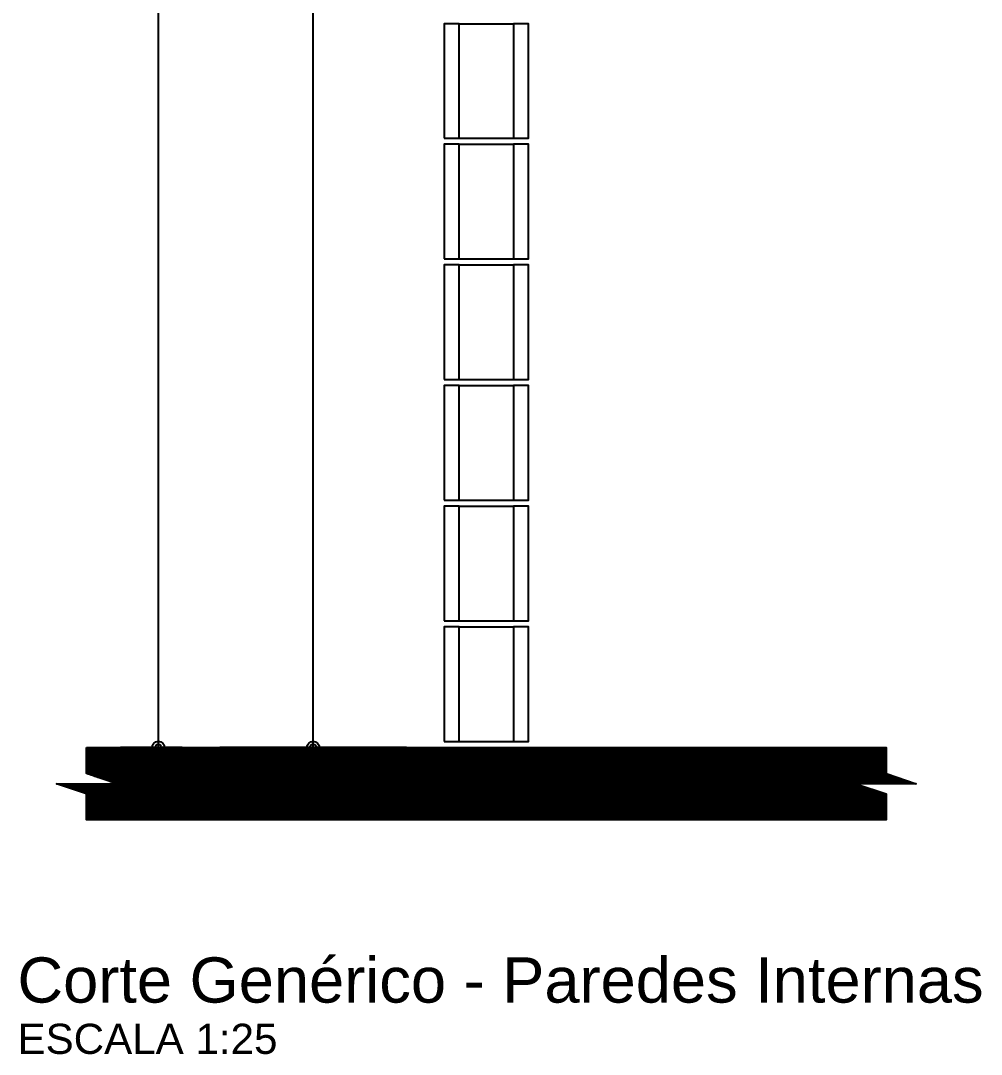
# Model space of a CAD drawing. Extents: x 0 to 119, y 0 to 84.
# Drawn here: x 13.8 to 20.17, y 22.34 to 29.19 of the extents above; entities that cross this region are included whole.
import ezdxf

# ---------------------------------------------------------------- set-up
doc = ezdxf.new("R2010")
doc.units = 0
doc.header["$MEASUREMENT"] = 0
for name, color, linetype in [('10', 252, 'CONTINUOUS'), ('24', 7, 'CONTINUOUS'), ('29', 9, 'CONTINUOUS'), ('32', 250, 'CONTINUOUS'), ('6', 178, 'CONTINUOUS')]:
    doc.layers.add(name, color=color, linetype=linetype)
doc.styles.add('TQS_ARIAL', font='arial.ttf')

msp = doc.modelspace()

# ---------------------------------------------------------------- linework, layer by layer
at = {"layer": '10', "color": 252, "linetype": 'Continuous'}
for p, q in [((16.703845, 29.170653), (17.063845, 29.170653)), ((16.703845, 28.410653), (17.063845, 28.410653)), ((16.703845, 28.370653), (17.063845, 28.370653)), ((16.703845, 27.610653), (17.063845, 27.610653)), ((16.703845, 27.570653), (17.063845, 27.570653)), ((16.703845, 26.810653), (17.063845, 26.810653)), ((16.703845, 26.770653), (17.063845, 26.770653)), ((16.703845, 26.010653), (17.063845, 26.010653)), ((16.703845, 25.970653), (17.063845, 25.970653)), ((16.703845, 25.210653), (17.063845, 25.210653)), ((16.703845, 25.170653), (17.063845, 25.170653)), ((16.703845, 24.410653), (17.063845, 24.410653))]:
    msp.add_line(p, q, dxfattribs=at)
for points in [[(16.603845, 28.410653), (16.703845, 28.410653), (16.703845, 29.170653), (16.603845, 29.170653), (16.603845, 28.410653)], [(17.063845, 28.410653), (17.163845, 28.410653), (17.163845, 29.170653), (17.063845, 29.170653), (17.063845, 28.410653)], [(16.603845, 27.610653), (16.703845, 27.610653), (16.703845, 28.370653), (16.603845, 28.370653), (16.603845, 27.610653)], [(17.063845, 27.610653), (17.163845, 27.610653), (17.163845, 28.370653), (17.063845, 28.370653), (17.063845, 27.610653)], [(16.603845, 26.810653), (16.703845, 26.810653), (16.703845, 27.570653), (16.603845, 27.570653), (16.603845, 26.810653)], [(17.063845, 26.810653), (17.163845, 26.810653), (17.163845, 27.570653), (17.063845, 27.570653), (17.063845, 26.810653)], [(16.603845, 26.010653), (16.703845, 26.010653), (16.703845, 26.770653), (16.603845, 26.770653), (16.603845, 26.010653)], [(17.063845, 26.010653), (17.163845, 26.010653), (17.163845, 26.770653), (17.063845, 26.770653), (17.063845, 26.010653)], [(16.603845, 25.210653), (16.703845, 25.210653), (16.703845, 25.970653), (16.603845, 25.970653), (16.603845, 25.210653)], [(17.063845, 25.210653), (17.163845, 25.210653), (17.163845, 25.970653), (17.063845, 25.970653), (17.063845, 25.210653)], [(16.603845, 24.410653), (16.703845, 24.410653), (16.703845, 25.170653), (16.603845, 25.170653), (16.603845, 24.410653)], [(17.063845, 24.410653), (17.163845, 24.410653), (17.163845, 25.170653), (17.063845, 25.170653), (17.063845, 24.410653)]]:
    msp.add_lwpolyline(points, dxfattribs=at)
at = {"layer": '29', "color": 9, "linetype": 'Continuous'}
for p, q in [((14.233509, 23.892588), (14.711574, 24.370653)), ((14.233509, 23.90673), (14.697432, 24.370653)), ((14.233509, 23.920872), (14.68329, 24.370653)), ((14.233509, 24.203715), (14.400447, 24.370653)), ((14.233509, 24.217857), (14.386305, 24.370653)), ((14.233509, 24.231999), (14.372163, 24.370653)), ((14.233509, 24.246141), (14.358021, 24.370653)), ((14.233509, 24.260283), (14.343879, 24.370653)), ((14.233509, 24.274425), (14.329737, 24.370653)), ((14.233509, 24.288567), (14.315595, 24.370653)), ((14.233509, 24.30271), (14.301452, 24.370653)), ((14.233509, 24.316852), (14.28731, 24.370653)), ((14.233509, 24.330994), (14.273168, 24.370653)), ((14.233509, 24.345136), (14.259026, 24.370653)), ((14.233509, 24.359278), (14.244884, 24.370653)), ((14.233509, 24.360379), (14.703235, 23.890653)), ((14.233509, 24.346237), (14.689093, 23.890653)), ((14.237377, 24.370653), (14.717377, 23.890653)), ((14.239319, 24.195383), (14.414589, 24.370653)), ((14.245716, 23.890653), (14.725716, 24.370653)), ((14.249926, 24.191847), (14.428732, 24.370653)), ((14.251519, 24.370653), (14.731519, 23.890653)), ((14.259859, 23.890653), (14.739859, 24.370653)), ((14.260532, 24.188312), (14.442874, 24.370653)), ((14.265662, 24.370653), (14.745662, 23.890653)), ((14.271139, 24.184776), (14.457016, 24.370653)), ((14.274001, 23.890653), (14.754001, 24.370653)), ((14.279804, 24.370653), (14.759804, 23.890653)), ((14.281746, 24.181241), (14.471158, 24.370653)), ((14.288143, 23.890653), (14.768143, 24.370653)), ((14.292352, 24.177705), (14.4853, 24.370653)), ((14.293946, 24.370653), (14.773946, 23.890653)), ((14.302285, 23.890653), (14.782285, 24.370653)), ((14.302959, 24.17417), (14.499442, 24.370653)), ((14.308088, 24.370653), (14.788088, 23.890653)), ((14.313565, 24.170634), (14.513584, 24.370653)), ((14.316427, 23.890653), (14.796427, 24.370653)), ((14.32223, 24.370653), (14.80223, 23.890653)), ((14.324172, 24.167098), (14.527727, 24.370653)), ((14.330569, 23.890653), (14.810569, 24.370653)), ((14.334779, 24.163563), (14.541869, 24.370653)), ((14.336372, 24.370653), (14.816372, 23.890653)), ((14.344711, 23.890653), (14.824711, 24.370653)), ((14.345385, 24.160027), (14.556011, 24.370653)), ((14.350514, 24.370653), (14.830514, 23.890653)), ((14.355992, 24.156492), (14.570153, 24.370653)), ((14.358854, 23.890653), (14.838854, 24.370653)), ((14.364657, 24.370653), (14.844657, 23.890653)), ((14.366599, 24.152956), (14.584295, 24.370653)), ((14.372996, 23.890653), (14.852996, 24.370653)), ((14.377205, 24.149421), (14.598437, 24.370653)), ((14.378799, 24.370653), (14.858799, 23.890653)), ((14.387138, 23.890653), (14.867138, 24.370653)), ((14.387812, 24.145885), (14.612579, 24.370653)), ((14.392941, 24.370653), (14.872941, 23.890653)), ((14.398418, 24.14235), (14.626722, 24.370653)), ((14.40128, 23.890653), (14.88128, 24.370653)), ((14.407083, 24.370653), (14.887083, 23.890653)), ((14.409025, 24.138814), (14.640864, 24.370653)), ((14.415422, 23.890653), (14.895422, 24.370653)), ((14.419632, 24.135279), (14.655006, 24.370653)), ((14.421225, 24.370653), (14.901225, 23.890653)), ((14.429564, 23.890653), (14.909564, 24.370653)), ((14.430238, 24.131743), (14.669148, 24.370653)), ((14.435367, 24.370653), (14.915367, 23.890653)), ((14.443706, 23.890653), (14.923706, 24.370653)), ((14.449509, 24.370653), (14.929509, 23.890653)), ((14.457849, 23.890653), (14.937849, 24.370653)), ((14.463651, 24.370653), (14.943651, 23.890653)), ((14.471991, 23.890653), (14.951991, 24.370653)), ((14.477794, 24.370653), (14.957794, 23.890653)), ((14.486133, 23.890653), (14.966133, 24.370653)), ((14.491936, 24.370653), (14.971936, 23.890653)), ((14.500275, 23.890653), (14.980275, 24.370653)), ((14.506078, 24.370653), (14.986078, 23.890653)), ((14.514417, 23.890653), (14.994417, 24.370653)), ((14.52022, 24.370653), (15.00022, 23.890653)), ((14.528559, 23.890653), (15.008559, 24.370653)), ((14.534362, 24.370653), (15.014362, 23.890653)), ((14.542701, 23.890653), (15.022701, 24.370653)), ((14.548504, 24.370653), (15.028504, 23.890653)), ((14.556843, 23.890653), (15.036843, 24.370653)), ((14.562646, 24.370653), (15.042646, 23.890653)), ((14.570986, 23.890653), (15.050986, 24.370653)), ((14.576789, 24.370653), (15.056789, 23.890653)), ((14.585128, 23.890653), (15.065128, 24.370653)), ((14.590931, 24.370653), (15.070931, 23.890653)), ((14.59927, 23.890653), (15.07927, 24.370653)), ((14.605073, 24.370653), (15.085073, 23.890653)), ((14.613412, 23.890653), (15.093412, 24.370653)), ((14.619215, 24.370653), (15.099215, 23.890653)), ((14.627554, 23.890653), (15.107554, 24.370653)), ((14.633357, 24.370653), (15.113357, 23.890653)), ((14.641696, 23.890653), (15.121696, 24.370653)), ((14.647499, 24.370653), (15.127499, 23.890653)), ((14.655838, 23.890653), (15.135838, 24.370653)), ((14.661641, 24.370653), (15.141641, 23.890653)), ((14.669981, 23.890653), (15.149981, 24.370653)), ((14.675783, 24.370653), (15.155783, 23.890653)), ((14.684123, 23.890653), (15.164123, 24.370653)), ((14.689926, 24.370653), (15.169926, 23.890653)), ((14.698265, 23.890653), (15.178265, 24.370653)), ((14.704068, 24.370653), (15.184068, 23.890653)), ((14.712407, 23.890653), (15.192407, 24.370653)), ((14.71821, 24.370653), (15.19821, 23.890653)), ((14.726549, 23.890653), (15.206549, 24.370653)), ((14.732352, 24.370653), (15.212352, 23.890653)), ((14.740691, 23.890653), (15.220691, 24.370653)), ((14.746494, 24.370653), (15.226494, 23.890653)), ((14.754833, 23.890653), (15.234833, 24.370653)), ((14.760636, 24.370653), (15.240636, 23.890653)), ((14.768975, 23.890653), (15.248975, 24.370653)), ((14.774778, 24.370653), (15.254778, 23.890653)), ((14.783118, 23.890653), (15.263118, 24.370653)), ((14.788921, 24.370653), (15.268921, 23.890653)), ((14.79726, 23.890653), (15.27726, 24.370653)), ((14.803063, 24.370653), (15.283063, 23.890653)), ((14.811402, 23.890653), (15.291402, 24.370653)), ((14.817205, 24.370653), (15.297205, 23.890653)), ((14.825544, 23.890653), (15.305544, 24.370653)), ((14.831347, 24.370653), (15.311347, 23.890653)), ((14.839686, 23.890653), (15.319686, 24.370653)), ((14.845489, 24.370653), (15.325489, 23.890653)), ((14.853828, 23.890653), (15.333828, 24.370653)), ((14.859631, 24.370653), (15.339631, 23.890653)), ((14.86797, 23.890653), (15.34797, 24.370653)), ((14.873773, 24.370653), (15.353773, 23.890653)), ((14.882113, 23.890653), (15.362113, 24.370653)), ((14.887916, 24.370653), (15.367916, 23.890653)), ((14.896255, 23.890653), (15.376255, 24.370653)), ((14.902058, 24.370653), (15.382058, 23.890653)), ((14.910397, 23.890653), (15.390397, 24.370653)), ((14.9162, 24.370653), (15.3962, 23.890653)), ((14.924539, 23.890653), (15.404539, 24.370653)), ((14.930342, 24.370653), (15.410342, 23.890653)), ((14.938681, 23.890653), (15.418681, 24.370653)), ((14.944484, 24.370653), (15.424484, 23.890653)), ((14.952823, 23.890653), (15.432823, 24.370653)), ((14.958626, 24.370653), (15.438626, 23.890653)), ((14.966965, 23.890653), (15.446965, 24.370653)), ((14.972768, 24.370653), (15.452768, 23.890653)), ((14.981108, 23.890653), (15.461108, 24.370653)), ((14.98691, 24.370653), (15.46691, 23.890653)), ((14.99525, 23.890653), (15.47525, 24.370653)), ((15.001053, 24.370653), (15.481053, 23.890653)), ((15.009392, 23.890653), (15.489392, 24.370653)), ((15.015195, 24.370653), (15.495195, 23.890653)), ((15.023534, 23.890653), (15.503534, 24.370653)), ((15.029337, 24.370653), (15.509337, 23.890653)), ((15.037676, 23.890653), (15.517676, 24.370653)), ((15.043479, 24.370653), (15.523479, 23.890653)), ((15.051818, 23.890653), (15.531818, 24.370653)), ((15.057621, 24.370653), (15.537621, 23.890653)), ((15.06596, 23.890653), (15.54596, 24.370653)), ((15.071763, 24.370653), (15.551763, 23.890653)), ((15.080102, 23.890653), (15.560102, 24.370653)), ((15.085905, 24.370653), (15.565905, 23.890653)), ((15.094245, 23.890653), (15.574245, 24.370653)), ((15.100048, 24.370653), (15.580048, 23.890653)), ((15.108387, 23.890653), (15.588387, 24.370653)), ((15.11419, 24.370653), (15.59419, 23.890653)), ((15.122529, 23.890653), (15.602529, 24.370653)), ((15.128332, 24.370653), (15.608332, 23.890653)), ((15.136671, 23.890653), (15.616671, 24.370653)), ((15.142474, 24.370653), (15.622474, 23.890653)), ((15.150813, 23.890653), (15.630813, 24.370653)), ((15.156616, 24.370653), (15.636616, 23.890653)), ((15.164955, 23.890653), (15.644955, 24.370653)), ((15.170758, 24.370653), (15.650758, 23.890653)), ((15.179097, 23.890653), (15.659097, 24.370653)), ((15.1849, 24.370653), (15.6649, 23.890653)), ((15.19324, 23.890653), (15.67324, 24.370653)), ((15.199043, 24.370653), (15.679043, 23.890653)), ((15.207382, 23.890653), (15.687382, 24.370653)), ((15.213185, 24.370653), (15.693185, 23.890653)), ((15.221524, 23.890653), (15.701524, 24.370653)), ((15.227327, 24.370653), (15.707327, 23.890653)), ((15.235666, 23.890653), (15.715666, 24.370653)), ((15.241469, 24.370653), (15.721469, 23.890653)), ((15.249808, 23.890653), (15.729808, 24.370653)), ((15.255611, 24.370653), (15.735611, 23.890653)), ((15.26395, 23.890653), (15.74395, 24.370653)), ((15.269753, 24.370653), (15.749753, 23.890653)), ((15.278092, 23.890653), (15.758092, 24.370653)), ((15.283895, 24.370653), (15.763895, 23.890653)), ((15.292235, 23.890653), (15.772235, 24.370653)), ((15.298037, 24.370653), (15.778037, 23.890653)), ((15.306377, 23.890653), (15.786377, 24.370653)), ((15.31218, 24.370653), (15.79218, 23.890653)), ((15.320519, 23.890653), (15.800519, 24.370653)), ((15.326322, 24.370653), (15.806322, 23.890653)), ((15.334661, 23.890653), (15.814661, 24.370653)), ((15.340464, 24.370653), (15.820464, 23.890653)), ((15.348803, 23.890653), (15.828803, 24.370653)), ((15.354606, 24.370653), (15.834606, 23.890653)), ((15.362945, 23.890653), (15.842945, 24.370653)), ((15.368748, 24.370653), (15.848748, 23.890653)), ((15.377087, 23.890653), (15.857087, 24.370653)), ((15.38289, 24.370653), (15.86289, 23.890653)), ((15.391229, 23.890653), (15.871229, 24.370653)), ((15.397032, 24.370653), (15.877032, 23.890653)), ((15.405372, 23.890653), (15.885372, 24.370653)), ((15.411175, 24.370653), (15.891175, 23.890653)), ((15.419514, 23.890653), (15.899514, 24.370653)), ((15.425317, 24.370653), (15.905317, 23.890653)), ((15.433656, 23.890653), (15.913656, 24.370653)), ((15.439459, 24.370653), (15.919459, 23.890653)), ((15.447798, 23.890653), (15.927798, 24.370653)), ((15.453601, 24.370653), (15.933601, 23.890653)), ((15.46194, 23.890653), (15.94194, 24.370653)), ((15.467743, 24.370653), (15.947743, 23.890653)), ((15.476082, 23.890653), (15.956082, 24.370653)), ((15.481885, 24.370653), (15.961885, 23.890653)), ((15.490224, 23.890653), (15.970224, 24.370653)), ((15.496027, 24.370653), (15.976027, 23.890653)), ((15.504367, 23.890653), (15.984367, 24.370653)), ((15.510169, 24.370653), (15.990169, 23.890653)), ((15.518509, 23.890653), (15.998509, 24.370653)), ((15.524312, 24.370653), (16.004312, 23.890653)), ((15.532651, 23.890653), (16.012651, 24.370653)), ((15.538454, 24.370653), (16.018454, 23.890653)), ((15.546793, 23.890653), (16.026793, 24.370653)), ((15.552596, 24.370653), (16.032596, 23.890653)), ((15.560935, 23.890653), (16.040935, 24.370653)), ((15.566738, 24.370653), (16.046738, 23.890653)), ((15.575077, 23.890653), (16.055077, 24.370653)), ((15.58088, 24.370653), (16.06088, 23.890653)), ((15.589219, 23.890653), (16.069219, 24.370653)), ((15.595022, 24.370653), (16.075022, 23.890653)), ((15.603361, 23.890653), (16.083361, 24.370653)), ((15.609164, 24.370653), (16.089164, 23.890653)), ((15.617504, 23.890653), (16.097504, 24.370653)), ((15.623307, 24.370653), (16.103307, 23.890653)), ((15.631646, 23.890653), (16.111646, 24.370653)), ((15.637449, 24.370653), (16.117449, 23.890653)), ((15.645788, 23.890653), (16.125788, 24.370653)), ((15.651591, 24.370653), (16.131591, 23.890653)), ((15.65993, 23.890653), (16.13993, 24.370653)), ((15.665733, 24.370653), (16.145733, 23.890653)), ((15.674072, 23.890653), (16.154072, 24.370653)), ((15.679875, 24.370653), (16.159875, 23.890653)), ((15.688214, 23.890653), (16.168214, 24.370653)), ((15.694017, 24.370653), (16.174017, 23.890653)), ((15.702356, 23.890653), (16.182356, 24.370653)), ((15.708159, 24.370653), (16.188159, 23.890653)), ((15.716499, 23.890653), (16.196499, 24.370653)), ((15.722302, 24.370653), (16.202302, 23.890653)), ((15.730641, 23.890653), (16.210641, 24.370653)), ((15.736444, 24.370653), (16.216444, 23.890653)), ((15.744783, 23.890653), (16.224783, 24.370653)), ((15.750586, 24.370653), (16.230586, 23.890653)), ((15.758925, 23.890653), (16.238925, 24.370653)), ((15.764728, 24.370653), (16.244728, 23.890653)), ((15.773067, 23.890653), (16.253067, 24.370653)), ((15.77887, 24.370653), (16.25887, 23.890653)), ((15.787209, 23.890653), (16.267209, 24.370653)), ((15.793012, 24.370653), (16.273012, 23.890653)), ((15.801351, 23.890653), (16.281351, 24.370653)), ((15.807154, 24.370653), (16.287154, 23.890653)), ((15.815494, 23.890653), (16.295494, 24.370653)), ((15.821296, 24.370653), (16.301296, 23.890653)), ((15.829636, 23.890653), (16.309636, 24.370653)), ((15.835439, 24.370653), (16.315439, 23.890653)), ((15.843778, 23.890653), (16.323778, 24.370653)), ((15.849581, 24.370653), (16.329581, 23.890653)), ((15.85792, 23.890653), (16.33792, 24.370653)), ((15.863723, 24.370653), (16.343723, 23.890653)), ((15.872062, 23.890653), (16.352062, 24.370653)), ((15.877865, 24.370653), (16.357865, 23.890653)), ((15.886204, 23.890653), (16.366204, 24.370653)), ((15.892007, 24.370653), (16.372007, 23.890653)), ((15.900346, 23.890653), (16.380346, 24.370653)), ((15.906149, 24.370653), (16.386149, 23.890653)), ((15.914488, 23.890653), (16.394488, 24.370653)), ((15.920291, 24.370653), (16.400291, 23.890653)), ((15.928631, 23.890653), (16.408631, 24.370653)), ((15.934434, 24.370653), (16.414434, 23.890653)), ((15.942773, 23.890653), (16.422773, 24.370653)), ((15.948576, 24.370653), (16.428576, 23.890653)), ((15.956915, 23.890653), (16.436915, 24.370653)), ((15.962718, 24.370653), (16.442718, 23.890653)), ((15.971057, 23.890653), (16.451057, 24.370653)), ((15.97686, 24.370653), (16.45686, 23.890653)), ((15.985199, 23.890653), (16.465199, 24.370653)), ((15.991002, 24.370653), (16.471002, 23.890653)), ((15.999341, 23.890653), (16.479341, 24.370653)), ((16.005144, 24.370653), (16.485144, 23.890653)), ((16.013483, 23.890653), (16.493483, 24.370653)), ((16.019286, 24.370653), (16.499286, 23.890653)), ((16.027626, 23.890653), (16.507626, 24.370653)), ((16.033429, 24.370653), (16.513429, 23.890653)), ((16.041768, 23.890653), (16.521768, 24.370653)), ((16.047571, 24.370653), (16.527571, 23.890653)), ((16.05591, 23.890653), (16.53591, 24.370653)), ((16.061713, 24.370653), (16.541713, 23.890653)), ((16.070052, 23.890653), (16.550052, 24.370653)), ((16.075855, 24.370653), (16.555855, 23.890653)), ((16.084194, 23.890653), (16.564194, 24.370653)), ((16.089997, 24.370653), (16.569997, 23.890653)), ((16.098336, 23.890653), (16.578336, 24.370653)), ((16.104139, 24.370653), (16.584139, 23.890653)), ((16.112478, 23.890653), (16.592478, 24.370653)), ((16.118281, 24.370653), (16.598281, 23.890653)), ((16.126621, 23.890653), (16.606621, 24.370653)), ((16.132423, 24.370653), (16.612423, 23.890653)), ((16.140763, 23.890653), (16.620763, 24.370653)), ((16.146566, 24.370653), (16.626566, 23.890653)), ((16.154905, 23.890653), (16.634905, 24.370653)), ((16.160708, 24.370653), (16.640708, 23.890653)), ((16.169047, 23.890653), (16.649047, 24.370653)), ((16.17485, 24.370653), (16.65485, 23.890653)), ((16.183189, 23.890653), (16.663189, 24.370653)), ((16.188992, 24.370653), (16.668992, 23.890653)), ((16.197331, 23.890653), (16.677331, 24.370653)), ((16.203134, 24.370653), (16.683134, 23.890653)), ((16.211473, 23.890653), (16.691473, 24.370653)), ((16.217276, 24.370653), (16.697276, 23.890653)), ((16.225615, 23.890653), (16.705615, 24.370653)), ((16.231418, 24.370653), (16.711418, 23.890653)), ((16.239758, 23.890653), (16.719758, 24.370653)), ((16.245561, 24.370653), (16.725561, 23.890653)), ((16.2539, 23.890653), (16.7339, 24.370653)), ((16.259703, 24.370653), (16.739703, 23.890653)), ((16.268042, 23.890653), (16.748042, 24.370653)), ((16.273845, 24.370653), (16.753845, 23.890653)), ((16.282184, 23.890653), (16.762184, 24.370653)), ((16.287987, 24.370653), (16.767987, 23.890653)), ((16.296326, 23.890653), (16.776326, 24.370653)), ((16.302129, 24.370653), (16.782129, 23.890653)), ((16.310468, 23.890653), (16.790468, 24.370653)), ((16.316271, 24.370653), (16.796271, 23.890653)), ((16.32461, 23.890653), (16.80461, 24.370653)), ((16.330413, 24.370653), (16.810413, 23.890653)), ((16.338753, 23.890653), (16.818753, 24.370653)), ((16.344555, 24.370653), (16.824555, 23.890653)), ((16.352895, 23.890653), (16.832895, 24.370653)), ((16.358698, 24.370653), (16.838698, 23.890653)), ((16.367037, 23.890653), (16.847037, 24.370653)), ((16.37284, 24.370653), (16.85284, 23.890653)), ((16.381179, 23.890653), (16.861179, 24.370653)), ((16.386982, 24.370653), (16.866982, 23.890653)), ((16.395321, 23.890653), (16.875321, 24.370653)), ((16.401124, 24.370653), (16.881124, 23.890653)), ((16.409463, 23.890653), (16.889463, 24.370653)), ((16.415266, 24.370653), (16.895266, 23.890653)), ((16.423605, 23.890653), (16.903605, 24.370653)), ((16.429408, 24.370653), (16.909408, 23.890653)), ((16.437747, 23.890653), (16.917747, 24.370653)), ((16.44355, 24.370653), (16.92355, 23.890653)), ((16.45189, 23.890653), (16.93189, 24.370653)), ((16.457693, 24.370653), (16.937693, 23.890653)), ((16.466032, 23.890653), (16.946032, 24.370653)), ((16.471835, 24.370653), (16.951835, 23.890653)), ((16.480174, 23.890653), (16.960174, 24.370653)), ((16.485977, 24.370653), (16.965977, 23.890653)), ((16.494316, 23.890653), (16.974316, 24.370653)), ((16.500119, 24.370653), (16.980119, 23.890653)), ((16.508458, 23.890653), (16.988458, 24.370653)), ((16.514261, 24.370653), (16.994261, 23.890653)), ((16.5226, 23.890653), (17.0026, 24.370653)), ((16.528403, 24.370653), (17.008403, 23.890653)), ((16.536742, 23.890653), (17.016742, 24.370653)), ((16.542545, 24.370653), (17.022545, 23.890653)), ((16.550885, 23.890653), (17.030885, 24.370653)), ((16.556688, 24.370653), (17.036688, 23.890653)), ((16.565027, 23.890653), (17.045027, 24.370653)), ((16.57083, 24.370653), (17.05083, 23.890653)), ((16.579169, 23.890653), (17.059169, 24.370653)), ((16.584972, 24.370653), (17.064972, 23.890653)), ((16.593311, 23.890653), (17.073311, 24.370653)), ((16.599114, 24.370653), (17.079114, 23.890653)), ((16.607453, 23.890653), (17.087453, 24.370653)), ((16.613256, 24.370653), (17.093256, 23.890653)), ((16.621595, 23.890653), (17.101595, 24.370653)), ((16.627398, 24.370653), (17.107398, 23.890653)), ((16.635737, 23.890653), (17.115737, 24.370653)), ((16.64154, 24.370653), (17.12154, 23.890653)), ((16.64988, 23.890653), (17.12988, 24.370653)), ((16.655682, 24.370653), (17.135682, 23.890653)), ((16.664022, 23.890653), (17.144022, 24.370653)), ((16.669825, 24.370653), (17.149825, 23.890653)), ((16.678164, 23.890653), (17.158164, 24.370653)), ((16.683967, 24.370653), (17.163967, 23.890653)), ((16.692306, 23.890653), (17.172306, 24.370653)), ((16.698109, 24.370653), (17.178109, 23.890653)), ((16.706448, 23.890653), (17.186448, 24.370653)), ((16.712251, 24.370653), (17.192251, 23.890653)), ((16.72059, 23.890653), (17.20059, 24.370653)), ((16.726393, 24.370653), (17.206393, 23.890653)), ((16.734732, 23.890653), (17.214732, 24.370653)), ((16.740535, 24.370653), (17.220535, 23.890653)), ((16.748874, 23.890653), (17.228874, 24.370653)), ((16.754677, 24.370653), (17.234677, 23.890653)), ((16.763017, 23.890653), (17.243017, 24.370653)), ((16.76882, 24.370653), (17.24882, 23.890653)), ((16.777159, 23.890653), (17.257159, 24.370653)), ((16.782962, 24.370653), (17.262962, 23.890653)), ((16.791301, 23.890653), (17.271301, 24.370653)), ((16.797104, 24.370653), (17.277104, 23.890653)), ((16.805443, 23.890653), (17.285443, 24.370653)), ((16.811246, 24.370653), (17.291246, 23.890653)), ((16.819585, 23.890653), (17.299585, 24.370653)), ((16.825388, 24.370653), (17.305388, 23.890653)), ((16.833727, 23.890653), (17.313727, 24.370653)), ((16.83953, 24.370653), (17.31953, 23.890653)), ((16.847869, 23.890653), (17.327869, 24.370653)), ((16.853672, 24.370653), (17.333672, 23.890653)), ((16.862012, 23.890653), (17.342012, 24.370653)), ((16.867815, 24.370653), (17.347815, 23.890653)), ((16.876154, 23.890653), (17.356154, 24.370653)), ((16.881957, 24.370653), (17.361957, 23.890653)), ((16.890296, 23.890653), (17.370296, 24.370653)), ((16.896099, 24.370653), (17.376099, 23.890653)), ((16.904438, 23.890653), (17.384438, 24.370653)), ((16.910241, 24.370653), (17.390241, 23.890653)), ((16.91858, 23.890653), (17.39858, 24.370653)), ((16.924383, 24.370653), (17.404383, 23.890653)), ((16.932722, 23.890653), (17.412722, 24.370653)), ((16.938525, 24.370653), (17.418525, 23.890653)), ((16.946864, 23.890653), (17.426864, 24.370653)), ((16.952667, 24.370653), (17.432667, 23.890653)), ((16.961007, 23.890653), (17.441007, 24.370653)), ((16.966809, 24.370653), (17.446809, 23.890653)), ((16.975149, 23.890653), (17.455149, 24.370653)), ((16.980952, 24.370653), (17.460952, 23.890653)), ((16.989291, 23.890653), (17.469291, 24.370653)), ((16.995094, 24.370653), (17.475094, 23.890653)), ((17.003433, 23.890653), (17.483433, 24.370653)), ((17.009236, 24.370653), (17.489236, 23.890653)), ((17.017575, 23.890653), (17.497575, 24.370653)), ((17.023378, 24.370653), (17.503378, 23.890653)), ((17.031717, 23.890653), (17.511717, 24.370653)), ((17.03752, 24.370653), (17.51752, 23.890653)), ((17.045859, 23.890653), (17.525859, 24.370653)), ((17.051662, 24.370653), (17.531662, 23.890653)), ((17.060001, 23.890653), (17.540001, 24.370653)), ((17.065804, 24.370653), (17.545804, 23.890653)), ((17.074144, 23.890653), (17.554144, 24.370653)), ((17.079947, 24.370653), (17.559947, 23.890653)), ((17.088286, 23.890653), (17.568286, 24.370653)), ((17.094089, 24.370653), (17.574089, 23.890653)), ((17.102428, 23.890653), (17.582428, 24.370653)), ((17.108231, 24.370653), (17.588231, 23.890653)), ((17.11657, 23.890653), (17.59657, 24.370653)), ((17.122373, 24.370653), (17.602373, 23.890653)), ((17.130712, 23.890653), (17.610712, 24.370653)), ((17.136515, 24.370653), (17.616515, 23.890653)), ((17.144854, 23.890653), (17.624854, 24.370653)), ((17.150657, 24.370653), (17.630657, 23.890653)), ((17.158996, 23.890653), (17.638996, 24.370653)), ((17.164799, 24.370653), (17.644799, 23.890653)), ((17.173139, 23.890653), (17.653139, 24.370653)), ((17.178942, 24.370653), (17.658942, 23.890653)), ((17.187281, 23.890653), (17.667281, 24.370653)), ((17.193084, 24.370653), (17.673084, 23.890653)), ((17.201423, 23.890653), (17.681423, 24.370653)), ((17.207226, 24.370653), (17.687226, 23.890653)), ((17.215565, 23.890653), (17.695565, 24.370653)), ((17.221368, 24.370653), (17.701368, 23.890653)), ((17.229707, 23.890653), (17.709707, 24.370653)), ((17.23551, 24.370653), (17.71551, 23.890653)), ((17.243849, 23.890653), (17.723849, 24.370653)), ((17.249652, 24.370653), (17.729652, 23.890653)), ((17.257991, 23.890653), (17.737991, 24.370653)), ((17.263794, 24.370653), (17.743794, 23.890653)), ((17.272133, 23.890653), (17.752133, 24.370653)), ((17.277936, 24.370653), (17.757936, 23.890653)), ((17.286276, 23.890653), (17.766276, 24.370653)), ((17.292079, 24.370653), (17.772079, 23.890653)), ((17.300418, 23.890653), (17.780418, 24.370653)), ((17.306221, 24.370653), (17.786221, 23.890653)), ((17.31456, 23.890653), (17.79456, 24.370653)), ((17.320363, 24.370653), (17.800363, 23.890653)), ((17.328702, 23.890653), (17.808702, 24.370653)), ((17.334505, 24.370653), (17.814505, 23.890653)), ((17.342844, 23.890653), (17.822844, 24.370653)), ((17.348647, 24.370653), (17.828647, 23.890653)), ((17.356986, 23.890653), (17.836986, 24.370653)), ((17.362789, 24.370653), (17.842789, 23.890653)), ((17.371128, 23.890653), (17.851128, 24.370653)), ((17.376931, 24.370653), (17.856931, 23.890653)), ((17.385271, 23.890653), (17.865271, 24.370653)), ((17.391074, 24.370653), (17.871074, 23.890653)), ((17.399413, 23.890653), (17.879413, 24.370653)), ((17.405216, 24.370653), (17.885216, 23.890653)), ((17.413555, 23.890653), (17.893555, 24.370653)), ((17.419358, 24.370653), (17.899358, 23.890653)), ((17.427697, 23.890653), (17.907697, 24.370653)), ((17.4335, 24.370653), (17.9135, 23.890653)), ((17.441839, 23.890653), (17.921839, 24.370653)), ((17.447642, 24.370653), (17.927642, 23.890653)), ((17.455981, 23.890653), (17.935981, 24.370653)), ((17.461784, 24.370653), (17.941784, 23.890653)), ((17.470123, 23.890653), (17.950123, 24.370653)), ((17.475926, 24.370653), (17.955926, 23.890653)), ((17.484266, 23.890653), (17.964266, 24.370653)), ((17.490068, 24.370653), (17.970068, 23.890653)), ((17.498408, 23.890653), (17.978408, 24.370653)), ((17.504211, 24.370653), (17.984211, 23.890653)), ((17.51255, 23.890653), (17.99255, 24.370653)), ((17.518353, 24.370653), (17.998353, 23.890653)), ((17.526692, 23.890653), (18.006692, 24.370653)), ((17.532495, 24.370653), (18.012495, 23.890653)), ((17.540834, 23.890653), (18.020834, 24.370653)), ((17.546637, 24.370653), (18.026637, 23.890653)), ((17.554976, 23.890653), (18.034976, 24.370653)), ((17.560779, 24.370653), (18.040779, 23.890653)), ((17.569118, 23.890653), (18.049118, 24.370653)), ((17.574921, 24.370653), (18.054921, 23.890653)), ((17.58326, 23.890653), (18.06326, 24.370653)), ((17.589063, 24.370653), (18.069063, 23.890653)), ((17.597403, 23.890653), (18.077403, 24.370653)), ((17.603206, 24.370653), (18.083206, 23.890653)), ((17.611545, 23.890653), (18.091545, 24.370653)), ((17.617348, 24.370653), (18.097348, 23.890653)), ((17.625687, 23.890653), (18.105687, 24.370653)), ((17.63149, 24.370653), (18.11149, 23.890653)), ((17.639829, 23.890653), (18.119829, 24.370653)), ((17.645632, 24.370653), (18.125632, 23.890653)), ((17.653971, 23.890653), (18.133971, 24.370653)), ((17.659774, 24.370653), (18.139774, 23.890653)), ((17.668113, 23.890653), (18.148113, 24.370653)), ((17.673916, 24.370653), (18.153916, 23.890653)), ((17.682255, 23.890653), (18.162255, 24.370653)), ((17.688058, 24.370653), (18.168058, 23.890653)), ((17.696398, 23.890653), (18.176398, 24.370653)), ((17.702201, 24.370653), (18.182201, 23.890653)), ((17.71054, 23.890653), (18.19054, 24.370653)), ((17.716343, 24.370653), (18.196343, 23.890653)), ((17.724682, 23.890653), (18.204682, 24.370653)), ((17.730485, 24.370653), (18.210485, 23.890653)), ((17.738824, 23.890653), (18.218824, 24.370653)), ((17.744627, 24.370653), (18.224627, 23.890653)), ((17.752966, 23.890653), (18.232966, 24.370653)), ((17.758769, 24.370653), (18.238769, 23.890653)), ((17.767108, 23.890653), (18.247108, 24.370653)), ((17.772911, 24.370653), (18.252911, 23.890653)), ((17.78125, 23.890653), (18.26125, 24.370653)), ((17.787053, 24.370653), (18.267053, 23.890653)), ((17.795393, 23.890653), (18.275393, 24.370653)), ((17.801195, 24.370653), (18.281195, 23.890653)), ((17.809535, 23.890653), (18.289535, 24.370653)), ((17.815338, 24.370653), (18.295338, 23.890653)), ((17.823677, 23.890653), (18.303677, 24.370653)), ((17.82948, 24.370653), (18.30948, 23.890653)), ((17.837819, 23.890653), (18.317819, 24.370653)), ((17.843622, 24.370653), (18.323622, 23.890653)), ((17.851961, 23.890653), (18.331961, 24.370653)), ((17.857764, 24.370653), (18.337764, 23.890653)), ((17.866103, 23.890653), (18.346103, 24.370653)), ((17.871906, 24.370653), (18.351906, 23.890653)), ((17.880245, 23.890653), (18.360245, 24.370653)), ((17.886048, 24.370653), (18.366048, 23.890653)), ((17.894387, 23.890653), (18.374387, 24.370653)), ((17.90019, 24.370653), (18.38019, 23.890653)), ((17.90853, 23.890653), (18.38853, 24.370653)), ((17.914333, 24.370653), (18.394333, 23.890653)), ((17.922672, 23.890653), (18.402672, 24.370653)), ((17.928475, 24.370653), (18.408475, 23.890653)), ((17.936814, 23.890653), (18.416814, 24.370653)), ((17.942617, 24.370653), (18.422617, 23.890653)), ((17.950956, 23.890653), (18.430956, 24.370653)), ((17.956759, 24.370653), (18.436759, 23.890653)), ((17.965098, 23.890653), (18.445098, 24.370653)), ((17.970901, 24.370653), (18.450901, 23.890653)), ((17.97924, 23.890653), (18.45924, 24.370653)), ((17.985043, 24.370653), (18.465043, 23.890653)), ((17.993382, 23.890653), (18.473382, 24.370653)), ((17.999185, 24.370653), (18.479185, 23.890653)), ((18.007525, 23.890653), (18.487525, 24.370653)), ((18.013328, 24.370653), (18.493328, 23.890653)), ((18.021667, 23.890653), (18.501667, 24.370653)), ((18.02747, 24.370653), (18.50747, 23.890653)), ((18.035809, 23.890653), (18.515809, 24.370653)), ((18.041612, 24.370653), (18.521612, 23.890653)), ((18.049951, 23.890653), (18.529951, 24.370653)), ((18.055754, 24.370653), (18.535754, 23.890653)), ((18.064093, 23.890653), (18.544093, 24.370653)), ((18.069896, 24.370653), (18.549896, 23.890653)), ((18.078235, 23.890653), (18.558235, 24.370653)), ((18.084038, 24.370653), (18.564038, 23.890653)), ((18.092377, 23.890653), (18.572377, 24.370653)), ((18.09818, 24.370653), (18.57818, 23.890653)), ((18.106519, 23.890653), (18.586519, 24.370653)), ((18.112322, 24.370653), (18.592322, 23.890653)), ((18.120662, 23.890653), (18.600662, 24.370653)), ((18.126465, 24.370653), (18.606465, 23.890653)), ((18.134804, 23.890653), (18.614804, 24.370653)), ((18.140607, 24.370653), (18.620607, 23.890653)), ((18.148946, 23.890653), (18.628946, 24.370653)), ((18.154749, 24.370653), (18.634749, 23.890653)), ((18.163088, 23.890653), (18.643088, 24.370653)), ((18.168891, 24.370653), (18.648891, 23.890653)), ((18.17723, 23.890653), (18.65723, 24.370653)), ((18.183033, 24.370653), (18.663033, 23.890653)), ((18.191372, 23.890653), (18.671372, 24.370653)), ((18.197175, 24.370653), (18.677175, 23.890653)), ((18.205514, 23.890653), (18.685514, 24.370653)), ((18.211317, 24.370653), (18.691317, 23.890653)), ((18.219657, 23.890653), (18.699657, 24.370653)), ((18.22546, 24.370653), (18.70546, 23.890653)), ((18.233799, 23.890653), (18.713799, 24.370653)), ((18.239602, 24.370653), (18.719602, 23.890653)), ((18.247941, 23.890653), (18.727941, 24.370653)), ((18.253744, 24.370653), (18.733744, 23.890653)), ((18.262083, 23.890653), (18.742083, 24.370653)), ((18.267886, 24.370653), (18.747886, 23.890653)), ((18.276225, 23.890653), (18.756225, 24.370653)), ((18.282028, 24.370653), (18.762028, 23.890653)), ((18.290367, 23.890653), (18.770367, 24.370653)), ((18.29617, 24.370653), (18.77617, 23.890653)), ((18.304509, 23.890653), (18.784509, 24.370653)), ((18.310312, 24.370653), (18.790312, 23.890653)), ((18.318652, 23.890653), (18.798652, 24.370653)), ((18.324454, 24.370653), (18.804454, 23.890653)), ((18.332794, 23.890653), (18.812794, 24.370653)), ((18.338597, 24.370653), (18.818597, 23.890653)), ((18.346936, 23.890653), (18.826936, 24.370653)), ((18.352739, 24.370653), (18.832739, 23.890653)), ((18.361078, 23.890653), (18.841078, 24.370653)), ((18.366881, 24.370653), (18.846881, 23.890653)), ((18.37522, 23.890653), (18.85522, 24.370653)), ((18.381023, 24.370653), (18.861023, 23.890653)), ((18.389362, 23.890653), (18.869362, 24.370653)), ((18.395165, 24.370653), (18.875165, 23.890653)), ((18.403504, 23.890653), (18.883504, 24.370653)), ((18.409307, 24.370653), (18.889307, 23.890653)), ((18.417646, 23.890653), (18.897646, 24.370653)), ((18.423449, 24.370653), (18.903449, 23.890653)), ((18.431789, 23.890653), (18.911789, 24.370653)), ((18.437592, 24.370653), (18.917592, 23.890653)), ((18.445931, 23.890653), (18.925931, 24.370653)), ((18.451734, 24.370653), (18.931734, 23.890653)), ((18.460073, 23.890653), (18.940073, 24.370653)), ((18.465876, 24.370653), (18.945876, 23.890653)), ((18.474215, 23.890653), (18.954215, 24.370653)), ((18.480018, 24.370653), (18.960018, 23.890653)), ((18.488357, 23.890653), (18.968357, 24.370653)), ((18.49416, 24.370653), (18.97416, 23.890653)), ((18.502499, 23.890653), (18.982499, 24.370653)), ((18.508302, 24.370653), (18.988302, 23.890653)), ((18.516641, 23.890653), (18.996641, 24.370653)), ((18.522444, 24.370653), (19.002444, 23.890653)), ((18.530784, 23.890653), (19.010784, 24.370653)), ((18.536587, 24.370653), (19.016587, 23.890653)), ((18.544926, 23.890653), (19.024926, 24.370653)), ((18.550729, 24.370653), (19.030729, 23.890653)), ((18.559068, 23.890653), (19.039068, 24.370653)), ((18.564871, 24.370653), (19.044871, 23.890653)), ((18.57321, 23.890653), (19.05321, 24.370653)), ((18.579013, 24.370653), (19.059013, 23.890653)), ((18.587352, 23.890653), (19.067352, 24.370653)), ((18.593155, 24.370653), (19.073155, 23.890653)), ((18.601494, 23.890653), (19.081494, 24.370653)), ((18.607297, 24.370653), (19.087297, 23.890653)), ((18.615636, 23.890653), (19.095636, 24.370653)), ((18.621439, 24.370653), (19.101439, 23.890653)), ((18.629779, 23.890653), (19.109779, 24.370653)), ((18.635581, 24.370653), (19.115581, 23.890653)), ((18.643921, 23.890653), (19.123921, 24.370653)), ((18.649724, 24.370653), (19.129724, 23.890653)), ((18.658063, 23.890653), (19.138063, 24.370653)), ((18.663866, 24.370653), (19.143866, 23.890653)), ((18.672205, 23.890653), (19.152205, 24.370653)), ((18.678008, 24.370653), (19.158008, 23.890653)), ((18.686347, 23.890653), (19.166347, 24.370653)), ((18.69215, 24.370653), (19.17215, 23.890653)), ((18.700489, 23.890653), (19.180489, 24.370653)), ((18.706292, 24.370653), (19.186292, 23.890653)), ((18.714631, 23.890653), (19.194631, 24.370653)), ((18.720434, 24.370653), (19.200434, 23.890653)), ((18.728773, 23.890653), (19.208773, 24.370653)), ((18.734576, 24.370653), (19.214576, 23.890653)), ((18.742916, 23.890653), (19.222916, 24.370653)), ((18.748719, 24.370653), (19.228719, 23.890653)), ((18.757058, 23.890653), (19.237058, 24.370653)), ((18.762861, 24.370653), (19.242861, 23.890653)), ((18.7712, 23.890653), (19.2512, 24.370653)), ((18.777003, 24.370653), (19.257003, 23.890653)), ((18.785342, 23.890653), (19.265342, 24.370653)), ((18.791145, 24.370653), (19.271145, 23.890653)), ((18.799484, 23.890653), (19.279484, 24.370653)), ((18.805287, 24.370653), (19.285287, 23.890653)), ((18.813626, 23.890653), (19.293626, 24.370653)), ((18.819429, 24.370653), (19.299429, 23.890653)), ((18.827768, 23.890653), (19.307768, 24.370653)), ((18.833571, 24.370653), (19.313571, 23.890653)), ((18.841911, 23.890653), (19.321911, 24.370653)), ((18.847714, 24.370653), (19.327714, 23.890653)), ((18.856053, 23.890653), (19.336053, 24.370653)), ((18.861856, 24.370653), (19.341856, 23.890653)), ((18.870195, 23.890653), (19.350195, 24.370653)), ((18.875998, 24.370653), (19.355998, 23.890653)), ((18.884337, 23.890653), (19.364337, 24.370653)), ((18.89014, 24.370653), (19.37014, 23.890653)), ((18.898479, 23.890653), (19.378479, 24.370653)), ((18.904282, 24.370653), (19.384282, 23.890653)), ((18.912621, 23.890653), (19.392621, 24.370653)), ((18.918424, 24.370653), (19.398424, 23.890653)), ((18.926763, 23.890653), (19.406763, 24.370653)), ((18.932566, 24.370653), (19.412566, 23.890653)), ((18.940905, 23.890653), (19.420905, 24.370653)), ((18.946708, 24.370653), (19.426708, 23.890653)), ((18.955048, 23.890653), (19.435048, 24.370653)), ((18.960851, 24.370653), (19.440851, 23.890653)), ((18.96919, 23.890653), (19.44919, 24.370653)), ((18.974993, 24.370653), (19.454993, 23.890653)), ((18.983332, 23.890653), (19.463332, 24.370653)), ((18.989135, 24.370653), (19.469135, 23.890653)), ((18.997474, 23.890653), (19.477474, 24.370653)), ((19.003277, 24.370653), (19.483277, 23.890653)), ((19.011616, 23.890653), (19.491616, 24.370653)), ((19.017419, 24.370653), (19.497419, 23.890653)), ((19.025758, 23.890653), (19.505758, 24.370653)), ((19.031561, 24.370653), (19.511561, 23.890653)), ((19.0399, 23.890653), (19.5199, 24.370653)), ((19.045703, 24.370653), (19.525703, 23.890653)), ((19.054043, 23.890653), (19.53418, 24.370653)), ((19.059846, 24.370653), (19.53418, 23.896318)), ((19.068185, 23.890653), (19.53418, 24.356648)), ((19.073988, 24.370653), (19.53418, 23.910461)), ((19.082327, 23.890653), (19.53418, 24.342506)), ((19.08813, 24.370653), (19.53418, 23.924603)), ((19.102272, 24.370653), (19.342272, 24.130653)), ((19.116414, 24.370653), (19.356414, 24.130653)), ((19.130556, 24.370653), (19.370556, 24.130653)), ((19.144698, 24.370653), (19.384698, 24.130653)), ((19.15884, 24.370653), (19.39884, 24.130653)), ((19.172983, 24.370653), (19.412983, 24.130653)), ((19.187125, 24.370653), (19.427125, 24.130653)), ((19.201267, 24.370653), (19.441267, 24.130653)), ((19.215409, 24.370653), (19.455409, 24.130653)), ((19.229551, 24.370653), (19.469551, 24.130653)), ((19.243693, 24.370653), (19.483693, 24.130653)), ((19.257835, 24.370653), (19.497835, 24.130653)), ((19.271978, 24.370653), (19.511978, 24.130653)), ((19.28612, 24.370653), (19.52612, 24.130653)), ((19.300262, 24.370653), (19.540262, 24.130653)), ((19.314404, 24.370653), (19.554404, 24.130653)), ((19.328546, 24.370653), (19.568546, 24.130653)), ((19.342688, 24.370653), (19.582688, 24.130653)), ((19.35683, 24.370653), (19.59683, 24.130653)), ((19.370973, 24.370653), (19.53418, 24.207445)), ((19.385115, 24.370653), (19.53418, 24.221588)), ((19.399257, 24.370653), (19.53418, 24.23573)), ((19.413399, 24.370653), (19.53418, 24.249872)), ((19.427541, 24.370653), (19.53418, 24.264014)), ((19.441683, 24.370653), (19.53418, 24.278156)), ((19.455825, 24.370653), (19.53418, 24.292298)), ((19.469967, 24.370653), (19.53418, 24.30644)), ((19.48411, 24.370653), (19.53418, 24.320583)), ((19.498252, 24.370653), (19.53418, 24.334725)), ((19.512394, 24.370653), (19.53418, 24.348867)), ((19.526536, 24.370653), (19.53418, 24.363009)), ((14.233509, 24.332095), (14.674951, 23.890653)), ((14.233509, 24.317953), (14.414459, 24.137003)), ((14.233509, 24.303811), (14.393245, 24.144074)), ((14.233509, 24.289668), (14.372032, 24.151145)), ((14.233509, 24.275526), (14.350819, 24.158216)), ((19.336469, 24.130653), (19.53418, 24.328364)), ((19.350611, 24.130653), (19.53418, 24.314222)), ((19.364753, 24.130653), (19.53418, 24.30008)), ((19.378895, 24.130653), (19.53418, 24.285938)), ((19.393038, 24.130653), (19.53418, 24.271795)), ((14.233509, 24.261384), (14.329606, 24.165287)), ((14.233509, 24.247242), (14.308393, 24.172358)), ((14.233509, 24.2331), (14.28718, 24.179429)), ((14.233509, 24.218958), (14.265966, 24.1865)), ((14.233509, 24.204816), (14.244753, 24.193571)), ((19.40718, 24.130653), (19.53418, 24.257653)), ((19.421322, 24.130653), (19.53418, 24.243511)), ((19.435464, 24.130653), (19.53418, 24.229369)), ((19.449606, 24.130653), (19.53418, 24.215227)), ((19.463748, 24.130653), (19.53418, 24.201085)), ((14.038971, 24.130653), (14.041702, 24.127922)), ((14.04386, 24.127203), (14.04731, 24.130653)), ((14.053113, 24.130653), (14.062915, 24.120851)), ((14.054467, 24.123667), (14.061452, 24.130653)), ((14.065073, 24.120132), (14.075595, 24.130653)), ((14.067255, 24.130653), (14.084129, 24.11378)), ((14.07568, 24.116596), (14.089737, 24.130653)), ((14.081397, 24.130653), (14.105342, 24.106709)), ((14.086286, 24.11306), (14.103879, 24.130653)), ((14.09554, 24.130653), (14.126555, 24.099638)), ((14.096893, 24.109525), (14.118021, 24.130653)), ((14.1075, 24.105989), (14.132163, 24.130653)), ((14.109682, 24.130653), (14.147768, 24.092567)), ((14.118106, 24.102454), (14.146305, 24.130653)), ((14.123824, 24.130653), (14.168981, 24.085495)), ((14.128713, 24.098918), (14.160447, 24.130653)), ((14.137966, 24.130653), (14.190195, 24.078424)), ((14.139319, 24.095383), (14.174589, 24.130653)), ((14.149926, 24.091847), (14.188732, 24.130653)), ((14.152108, 24.130653), (14.211408, 24.071353)), ((14.160533, 24.088312), (14.202874, 24.130653)), ((14.16625, 24.130653), (14.40625, 23.890653)), ((14.171139, 24.084776), (14.217016, 24.130653)), ((14.180392, 24.130653), (14.420392, 23.890653)), ((14.181746, 24.081241), (14.231158, 24.130653)), ((14.192352, 24.077705), (14.2453, 24.130653)), ((14.194535, 24.130653), (14.434535, 23.890653)), ((14.202959, 24.07417), (14.259442, 24.130653)), ((14.208677, 24.130653), (14.448677, 23.890653)), ((14.213566, 24.070634), (14.273584, 24.130653)), ((14.222819, 24.130653), (14.462819, 23.890653)), ((14.224172, 24.067098), (14.287727, 24.130653)), ((14.233509, 23.935014), (14.429148, 24.130653)), ((14.233509, 23.949156), (14.415006, 24.130653)), ((14.233509, 23.963298), (14.400864, 24.130653)), ((14.233509, 23.97744), (14.386722, 24.130653)), ((14.233509, 23.991583), (14.372579, 24.130653)), ((14.233509, 24.005725), (14.358437, 24.130653)), ((14.233509, 24.019867), (14.344295, 24.130653)), ((14.233509, 24.034009), (14.330153, 24.130653)), ((14.233509, 24.048151), (14.316011, 24.130653)), ((14.233509, 24.062293), (14.301869, 24.130653)), ((14.236961, 24.130653), (14.476961, 23.890653)), ((14.251103, 24.130653), (14.491103, 23.890653)), ((14.265245, 24.130653), (14.505245, 23.890653)), ((14.279387, 24.130653), (14.519387, 23.890653)), ((14.29353, 24.130653), (14.53353, 23.890653)), ((14.307672, 24.130653), (14.547672, 23.890653)), ((14.321814, 24.130653), (14.561814, 23.890653)), ((14.335956, 24.130653), (14.575956, 23.890653)), ((14.350098, 24.130653), (14.590098, 23.890653)), ((14.36424, 24.130653), (14.60424, 23.890653)), ((14.378382, 24.130653), (14.618382, 23.890653)), ((14.392524, 24.130653), (14.632524, 23.890653)), ((14.406667, 24.130653), (14.646667, 23.890653)), ((14.420809, 24.130653), (14.660809, 23.890653)), ((19.096469, 23.890653), (19.335897, 24.130081)), ((19.47789, 24.130653), (19.541963, 24.194725)), ((19.492032, 24.130653), (19.552569, 24.19119)), ((19.506175, 24.130653), (19.563176, 24.187654)), ((19.520317, 24.130653), (19.573782, 24.184119)), ((19.534459, 24.130653), (19.584389, 24.180583)), ((19.548601, 24.130653), (19.594996, 24.177048)), ((19.549369, 24.192256), (19.610973, 24.130653)), ((19.562743, 24.130653), (19.605602, 24.173512)), ((19.570582, 24.185185), (19.625115, 24.130653)), ((19.576885, 24.130653), (19.616209, 24.169977)), ((19.591027, 24.130653), (19.626815, 24.166441)), ((19.591795, 24.178114), (19.639257, 24.130653)), ((19.60517, 24.130653), (19.637422, 24.162905)), ((19.613009, 24.171043), (19.653399, 24.130653)), ((19.619312, 24.130653), (19.648029, 24.15937)), ((19.633454, 24.130653), (19.658635, 24.155834)), ((19.634222, 24.163972), (19.667541, 24.130653)), ((19.647596, 24.130653), (19.669242, 24.152299)), ((19.655435, 24.156901), (19.681683, 24.130653)), ((19.661738, 24.130653), (19.679849, 24.148763)), ((19.67588, 24.130653), (19.690455, 24.145228)), ((19.676648, 24.14983), (19.695825, 24.130653)), ((19.690022, 24.130653), (19.701062, 24.141692)), ((19.697861, 24.142759), (19.709967, 24.130653)), ((19.704165, 24.130653), (19.711668, 24.138157)), ((19.718307, 24.130653), (19.722275, 24.134621)), ((19.719074, 24.135688), (19.72411, 24.130653)), ((19.732449, 24.130653), (19.732882, 24.131086)), ((19.110611, 23.890653), (19.346503, 24.126545)), ((19.124753, 23.890653), (19.35711, 24.12301)), ((19.138895, 23.890653), (19.367717, 24.119474)), ((19.153038, 23.890653), (19.378323, 24.115939)), ((19.16718, 23.890653), (19.38893, 24.112403)), ((19.181322, 23.890653), (19.399536, 24.108868)), ((19.195464, 23.890653), (19.410143, 24.105332)), ((19.209606, 23.890653), (19.42075, 24.101796)), ((19.223748, 23.890653), (19.431356, 24.098261)), ((19.23789, 23.890653), (19.441963, 24.094725)), ((19.252032, 23.890653), (19.452569, 24.09119)), ((19.266175, 23.890653), (19.463176, 24.087654)), ((19.280317, 23.890653), (19.473783, 24.084119)), ((19.294459, 23.890653), (19.484389, 24.080583)), ((19.308601, 23.890653), (19.494996, 24.077048)), ((19.322743, 23.890653), (19.505602, 24.073512)), ((19.336885, 23.890653), (19.516209, 24.069977)), ((19.346318, 24.126607), (19.53418, 23.938745)), ((19.351027, 23.890653), (19.526816, 24.066441)), ((19.36517, 23.890653), (19.53418, 24.059663)), ((19.367531, 24.119536), (19.53418, 23.952887)), ((19.388744, 24.112465), (19.53418, 23.967029)), ((19.409958, 24.105394), (19.53418, 23.981171)), ((19.431171, 24.098323), (19.53418, 23.995313)), ((19.452384, 24.091252), (19.53418, 24.009456)), ((19.473597, 24.08418), (19.53418, 24.023598)), ((19.49481, 24.077109), (19.53418, 24.03774)), ((19.516024, 24.070038), (19.53418, 24.051882)), ((14.233509, 24.049252), (14.392108, 23.890653)), ((14.233509, 24.03511), (14.377966, 23.890653)), ((14.233509, 24.020968), (14.363824, 23.890653)), ((14.233509, 24.006826), (14.349682, 23.890653)), ((14.233509, 23.992684), (14.33554, 23.890653)), ((19.379312, 23.890653), (19.53418, 24.045521)), ((19.393454, 23.890653), (19.53418, 24.031379)), ((19.407596, 23.890653), (19.53418, 24.017237)), ((19.421738, 23.890653), (19.53418, 24.003095)), ((14.233509, 23.978541), (14.321397, 23.890653)), ((14.233509, 23.964399), (14.307255, 23.890653)), ((14.233509, 23.950257), (14.293113, 23.890653)), ((14.233509, 23.936115), (14.278971, 23.890653)), ((19.43588, 23.890653), (19.53418, 23.988953)), ((19.450022, 23.890653), (19.53418, 23.974811)), ((19.464165, 23.890653), (19.53418, 23.960669)), ((19.478307, 23.890653), (19.53418, 23.946526)), ((19.492449, 23.890653), (19.53418, 23.932384)), ((14.233509, 23.921973), (14.264829, 23.890653)), ((14.233509, 23.907831), (14.250687, 23.890653)), ((14.233509, 23.893689), (14.236545, 23.890653)), ((19.506591, 23.890653), (19.53418, 23.918242)), ((19.520733, 23.890653), (19.53418, 23.9041))]:
    msp.add_line(p, q, dxfattribs=at)
msp.add_lwpolyline([(14.233509, 24.370653), (19.53418, 24.370653), (19.53418, 24.197319), (19.73418, 24.130653), (19.33418, 24.130653), (19.53418, 24.063986), (19.53418, 23.890653), (14.233509, 23.890653), (14.233509, 24.063986), (14.033509, 24.130653), (14.433509, 24.130653), (14.233509, 24.197319), (14.233509, 24.370653)], dxfattribs=at)
at = {"layer": '32', "color": 250, "linetype": 'Continuous'}
for p, q in [((14.709549, 24.370653), (14.709549, 35.250653)), ((15.735912, 24.370653), (15.735912, 34.770653)), ((14.233509, 24.370653), (14.233509, 24.370653)), ((14.867979, 24.370653), (14.459549, 24.370653)), ((16.353845, 24.370653), (15.117979, 24.370653)), ((16.353845, 24.370653), (15.117979, 24.370653)), ((15.117979, 24.370653), (15.117979, 24.370653)), ((16.103845, 24.370653), (15.485912, 24.370653)), ((16.353845, 24.370653), (16.353845, 24.370653)), ((16.603845, 24.370653), (16.603845, 24.370653)), ((16.603845, 24.370653), (16.603845, 24.370653)), ((16.353845, 23.890653), (15.117979, 23.890653)), ((16.603845, 23.890653), (16.603845, 23.890653))]:
    msp.add_line(p, q, dxfattribs=at)
for centre, radius in [((14.709549, 24.370653), 0.041625), ((15.735912, 24.370653), 0.041625), ((14.709549, 24.370653), 0.02075), ((15.735912, 24.370653), 0.02075)]:
    msp.add_circle(centre, radius, dxfattribs=at)
at = {"layer": '6', "color": 178, "linetype": 'Continuous'}
msp.add_lwpolyline([(14.233509, 24.370653), (19.53418, 24.370653), (19.53418, 24.197319), (19.73418, 24.130653), (19.33418, 24.130653), (19.53418, 24.063986), (19.53418, 23.890653), (14.233509, 23.890653), (14.233509, 24.063986), (14.033509, 24.130653), (14.433509, 24.130653), (14.233509, 24.197319), (14.233509, 24.370653)], dxfattribs=at)

# ---------------------------------------------------------------- texts
at = {"layer": '24', "color": 7, "linetype": 'Continuous', "style": 'TQS_ARIAL'}
for s, height, p in [('Corte Genérico - Paredes Internas', 0.3, (13.775642, 22.678994)), ('ESCALA 1:25', 0.2, (13.775642, 22.338994))]:
    msp.add_text(s, height=height, dxfattribs=at).set_placement(p)

doc.saveas('drawing.dxf')
